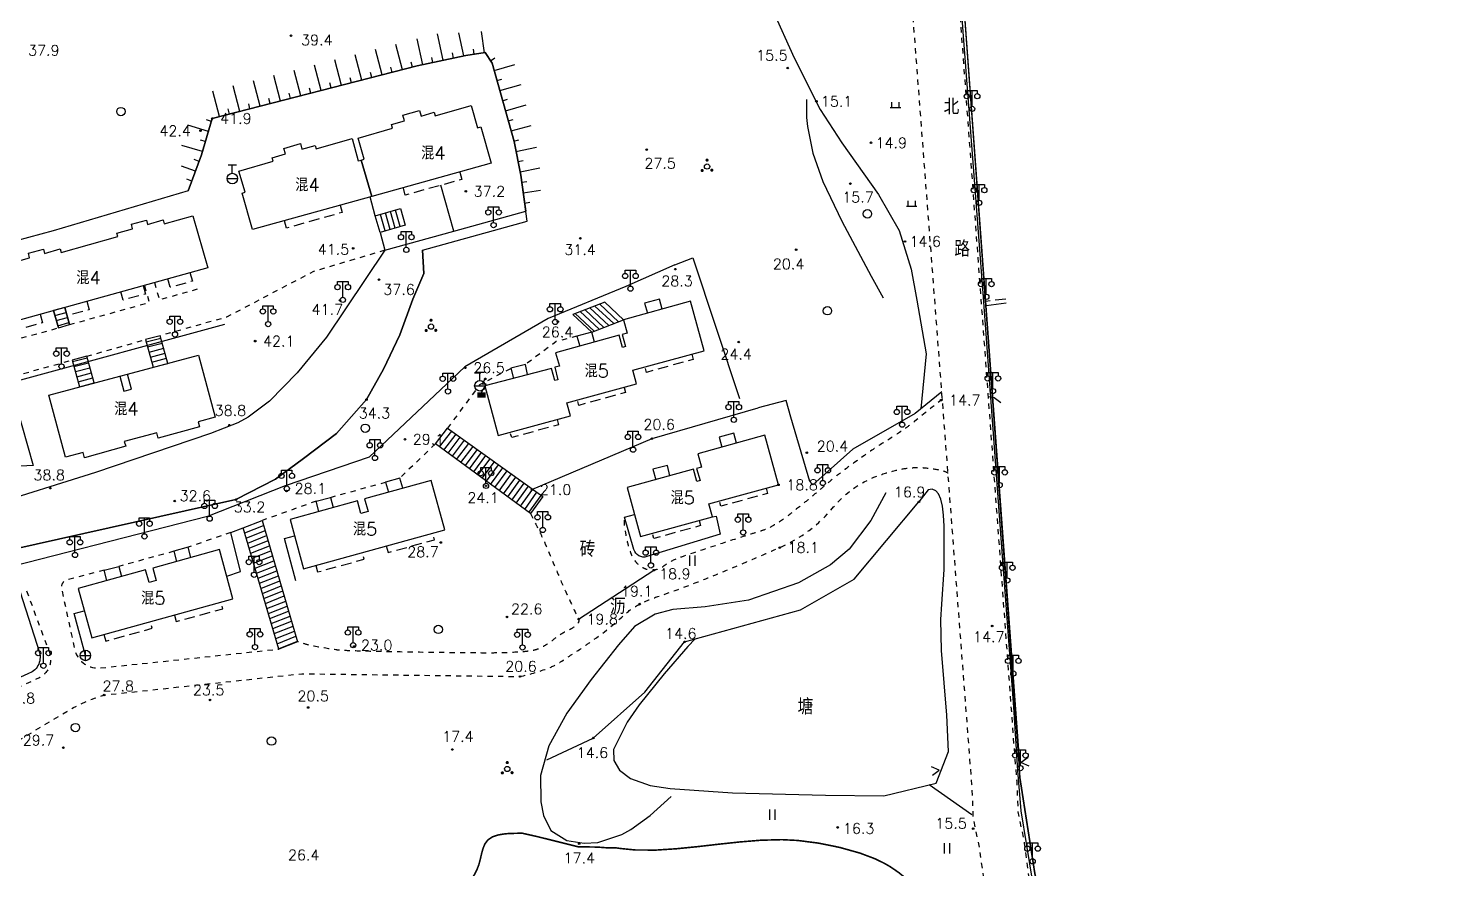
# Model space of a CAD drawing. Extents: x 115374 to 116875, y 149866 to 152432.
# Drawn here: x 116118.6 to 116389.5, y 151609.6 to 151770 of the extents above; entities that cross this region are included whole.
import ezdxf
from ezdxf.enums import TextEntityAlignment as Align

# ---------------------------------------------------------------- set-up
doc = ezdxf.new("R2010")
doc.units = 0
doc.header["$MEASUREMENT"] = 0
doc.header["$PDMODE"] = 32
doc.header["$PDSIZE"] = 0.3
for name, pattern in [('X3', [5, 4, -1]), ('X5', [3, 2, -1]), ('X6', [2, 1, -1])]:
    doc.linetypes.add(name, pattern=pattern)
doc.layers.get('0').update_dxf_attribs({"linetype": 'CONTINUOUS'})
for name, color, linetype in [('BOUND', 7, 'CONTINUOUS'), ('DLDW', 14, 'CONTINUOUS'), ('DLSS', 5, 'CONTINUOUS'), ('DMTZ', 5, 'CONTINUOUS'), ('GCD', 1, 'CONTINUOUS'), ('GXYZ', 2, 'CONTINUOUS'), ('JMD', 6, 'CONTINUOUS'), ('SXSS', 5, 'CONTINUOUS'), ('YZH', 2, 'CONTINUOUS'), ('ZBTZ', 5, 'CONTINUOUS')]:
    doc.layers.add(name, color=color, linetype=linetype)
doc.styles.add('HZ', font='rs.shx', dxfattribs={"bigfont": 'hztxt.shx'})
doc.linetypes.add('X19', pattern='A,4.5,[145,symbolx.shx,S=1,R=0,X=0,Y=1],4.5,-0.5,[146,symbolx.shx,S=1,R=0,X=0,Y=0],-0.5', length=10)
doc.linetypes.add('X33', pattern='A,2,[150,symbolx.shx,S=1,R=0,X=0,Y=1],1e-11', length=2)
doc.linetypes.add('X35', pattern='A,2,[4,symbolt.shx,S=1,R=0,X=0,Y=0],2,[28,symbolt.shx,S=1,R=0,X=0,Y=0],1e-11', length=4)
doc.linetypes.add('X36', pattern='A,2,[4,symbolt.shx,S=1,R=180,X=0,Y=0],2,[28,symbolt.shx,S=1,R=180,X=0,Y=0],1e-11', length=4)
doc.linetypes.add('X39', pattern='A,2,[150,symbolx.shx,S=1,R=0,X=0,Y=1],2,[151,symbolx.shx,S=1,R=0,X=0,Y=3],1e-11', length=4)
doc.linetypes.add('X4', pattern='A,0,-1e-09,[149,symbolx.shx,S=0.15,R=0,X=0,Y=0],-1.6', length=1.6)
doc.linetypes.add('X49', pattern='A,0,[5,symbolt.shx,S=1,R=0,X=0,Y=0],-10', length=10)
doc.linetypes.add('X68', pattern='A,1,[150,symbolx.shx,S=1,R=0,X=0,Y=0],2,[153,symbolx.shx,S=1,R=0,X=0,Y=-0.8],2,[145,symbolx.shx,S=1,R=0,X=0,Y=1],0,[150,symbolx.shx,S=1,R=0,X=0,Y=0],2,[153,symbolx.shx,S=1,R=0,X=0,Y=-0.8],2,[150,symbolx.shx,S=1,R=0,X=0,Y=0],0.5,-0.5,[146,symbolx.shx,S=1,R=0,X=0,Y=0],-0.5,0.5,[153,symbolx.shx,S=1,R=0,X=0,Y=-0.8],1', length=12)

# ---------------------------------------------------------------- blocks, each defined once
blk = doc.blocks.new('GC097')
for p, q in [((-1, 2.92), (-1, 3.52)), ((-1, 3.52), (1, 3.52)), ((0, 0.52), (0, 3.52)), ((1, 3.52), (1, 2.92))]:
    blk.add_line(p, q)
for centre in [(-1, 2.42), (1, 2.42), (0.01, 0)]:
    blk.add_circle(centre, 0.5)
blk = doc.blocks.new('GC037')
for p, q in [((0, 0), (-1.39, 0.8)), ((-1.39, -0.8), (0, 0))]:
    blk.add_line(p, q)
blk = doc.blocks.new('GC121')
for p, q in [((-0.5, -0.64), (-0.5, 1.36)), ((-0.5, -0.64), (-0.5, 0.86)), ((0.5, -0.64), (0.5, 1.36))]:
    blk.add_line(p, q)
blk = doc.blocks.new('GC122')
blk.add_circle((0, 0), 0.8)
blk = doc.blocks.new('GC268')
for points, const_width in [([(-0.17, 0.74, 1), (0.13, 0.74, 1)], 0.3), ([(-0.15, 0.77, 1), (0.1, 0.77, 1)], 0.25), ([(-1.11, -1.23, 1), (-0.81, -1.23, 1)], 0.3), ([(-1.08, -1.22, 1), (-0.83, -1.22, 1)], 0.25), ([(0.74, -1.19, 1), (1.04, -1.19, 1)], 0.3), ([(0.73, -1.16, 1), (0.98, -1.16, 1)], 0.25)]:
    blk.add_lwpolyline(points, format="xyb", close=True, dxfattribs=dict(const_width=const_width))
blk.add_circle((-0.02, -0.48), 0.5)
blk = doc.blocks.new('GC044')
for p, q in [((-1, 0), (1, 0)), ((0, -1), (0, 1))]:
    blk.add_line(p, q)
blk.add_circle((0, 0), 1)
blk = doc.blocks.new('GC129')
for p, q in [((0.06, 2.05), (0.66, 3.09)), ((0.48, 3.03), (0.67, 3.09)), ((0.67, 3.09), (0.72, 2.93)), ((-0.04, 0.49), (0.86, 2.05)), ((0.86, 2.05), (0.06, 2.05))]:
    blk.add_line(p, q)
at = {"linetype": 'Continuous', "const_width": 1, "flags": 128}
blk.add_lwpolyline([(-0.83, 0), (0.77, 0)], dxfattribs=at)
blk.add_point((0.67, 3.09))
blk = doc.blocks.new('GC133')
for p, q in [((-0.81, 2.59), (0.79, 2.59)), ((-0.01, 0.99), (-0.01, 2.59)), ((-1.01, -0.01), (0.99, -0.01))]:
    blk.add_line(p, q)
blk.add_circle((-0.01, -0.01), 1)
blk = doc.blocks.new('GC119')
for p, q in [((-1, 0), (1, 0)), ((-0.7, 0), (-0.7, 1)), ((0.7, 0), (0.7, 1))]:
    blk.add_line(p, q)

msp = doc.modelspace()

# ---------------------------------------------------------------- linework, layer by layer
at = {"layer": 'BOUND', "linetype": 'Continuous', "flags": 128}
for points, elevation in [([(116190.43, 151732.42), (116185.62, 151731.04), (116184.71, 151734.19), (116189.52, 151735.58)], 41.83), ([(116225.96, 151712.02), (116232.03, 151714.33), (116228.44, 151717.69), (116222.37, 151715.38)], 26.43), ([(116140.89, 151710.59), (116142.38, 151705.31), (116145.17, 151706.05), (116143.69, 151711.32)], 8.3), ([(116214.29, 151677.37), (116196.16, 151690.69), (116198.47, 151693.69), (116216.63, 151680.65)], 20.16), ([(116166.29, 151651.52), (116159.54, 151674.64), (116163.13, 151676.06), (116169.89, 151652.94)], 24.47)]:
    msp.add_lwpolyline(points, close=True, dxfattribs=dict(at, elevation=elevation))
for points in [[(116126.41, 151713.44), (116125.49, 151716.72), (116123.35, 151716.12), (116124.27, 151712.8)], [(116126.89, 151706.67), (116128.33, 151701.56), (116131.11, 151702.31), (116129.68, 151707.39)]]:
    msp.add_lwpolyline(points, close=True, dxfattribs=at)
at = {"layer": 'DLSS', "linetype": 'X6', "flags": 128}
for points in [[(116387.54, 151500), (116345.13, 151552.8), (116327.38, 151574.17), (116321.6, 151581.56), (116319.21, 151585.16), (116316.47, 151589.43), (116314.36, 151593.61), (116312.68, 151596.95), (116311.54, 151600.21), (116310.45, 151604.23), (116309.47, 151607.22), (116308.52, 151614.45), (116307.31, 151620.49), (116307.07, 151626.24), (116306.64, 151631.46), (116289.02, 151870.43), (116285.07, 151927.22), (116284.41, 151928.81), (116284.21, 151930.29), (116283.78, 151931.24), (116280.01, 152000)], [(116363.38, 151516.34), (116338.47, 151547.36), (116320.68, 151568.77), (116314.61, 151576.52), (116312.01, 151580.46), (116308.98, 151585.16), (116306.68, 151589.74), (116304.74, 151593.57), (116303.31, 151597.66), (116302.2, 151601.76), (116301.04, 151605.3), (116300.02, 151613.04), (116298.74, 151619.46), (116298.48, 151625.7), (116298.06, 151630.8), (116280.07, 151866.05), (116279.85, 151866.54), (116279.47, 151866.86), (116278.9, 151867.05), (116278.4, 151867.08), (116257.01, 151865.25), (116257.28, 151861.89)], [(116126.41, 151713.44), (116141.63, 151717.67), (116140.72, 151720.95)], [(116093.77, 151709.94), (116095.15, 151705), (116124.27, 151712.8)], [(116102.22, 151699.88), (116126.89, 151706.67)], [(116157.18, 151673.78), (116149, 151670.97)]]:
    msp.add_lwpolyline(points, dxfattribs=at)
at = {"layer": 'DLSS', "linetype": 'X4', "flags": 128}
for points, elevation in [([(116199.65, 151731.26), (116213.39, 151735.07)], 41.83), ([(116223.47, 151657.25), (116237.82, 151666.58)], 19.85)]:
    msp.add_lwpolyline(points, dxfattribs=dict(at, elevation=elevation))
at = {"layer": 'DLSS', "linetype": 'X6', "flags": 128}
for points, elevation in [([(116186.52, 151727.62), (116172.89, 151723.56), (116156.31, 151714.84), (116143.69, 151711.32)], 41.81), ([(116142.6, 151721.47), (116143.51, 151718.19), (116151.63, 151720.46)], 8.3), ([(116223.15, 151711.25), (116219.2, 151710.2), (116213.34, 151705.84)], 23.84), ([(116129.68, 151707.39), (116140.89, 151710.59)], 8.3), ([(116210.5, 151705.03), (116204.59, 151701.94), (116198.47, 151693.69)], 26.41), ([(116196.16, 151690.69), (116189.4, 151684.16)], 27.49), ([(116176.16, 151680.48), (116186.67, 151683.38)], 28.03), ([(116173.4, 151679.75), (116163.13, 151676.06)], 28.03), ([(116146.28, 151670.19), (116135.77, 151667.29)], 29.83)]:
    msp.add_lwpolyline(points, dxfattribs=dict(at, elevation=elevation))
for points in [[(116292.83, 151699.22, -0.005304), (116292.6, 151699.03, -0.003606), (116287.19, 151694.71, -0.01246), (116285.59, 151693.51, -0.018481), (116281.9, 151691.09, 0.018665), (116278.26, 151688.7, 0.006346), (116273.69, 151685.37, 0.012941), (116271.52, 151683.65, 0.004008), (116270.25, 151682.58, -0.002958), (116268.54, 151681.12, -0.004792), (116266.43, 151679.38, -0.003671), (116263.64, 151677.16, -0.032455), (116260.64, 151675.11, -0.053508), (116258.63, 151674.19, -0.007537), (116257.23, 151673.74, 0.004443), (116254.85, 151673.01, 0.003071), (116249.5, 151671.26, 0.002392), (116242.67, 151668.95, 0.079022), (116239.78, 151667.41, -0.122453), (116237.82, 151666.58, -0.080487), (116237, 151666.58, -0.068886), (116236.1, 151666.86, -0.047036), (116235.17, 151667.4, -0.060393), (116234.55, 151667.98, -0.032449), (116233.95, 151668.78, -0.043965), (116233.6, 151669.44, -0.023202), (116233.23, 151670.46, -0.016865), (116232.82, 151671.89, -0.015781), (116232.53, 151673.29, -0.011071), (116232.22, 151675.3, -0.035461), (116232.2, 151675.69, -0.013635), (116232.24, 151676.73)], [(116214.29, 151677.37, -0.004731), (116216.32, 151673.31, -0.011618), (116217.09, 151671.63, -0.00261), (116220.17, 151664.39, 0.009245), (116221.06, 151662.36, 0.000636), (116221.48, 151661.47, 0.000212), (116222.73, 151658.79, 0.005816), (116223.15, 151657.92, -0.00752), (116223.47, 151657.25, -0.263437), (116223.42, 151656.62, -0.101537), (116222.3, 151655.55, -0.038729), (116221.12, 151654.92, 0.043899), (116220.08, 151654.35, 0.020812), (116218.69, 151653.34, -0.025082), (116217.52, 151652.51, -0.02363), (116216.28, 151651.79, -0.039007), (116215.47, 151651.45, -0.039259), (116214.49, 151651.21, -0.023302), (116212.79, 151651.01, -0.008457), (116209.38, 151650.83, -0.009161), (116206.23, 151650.78, -0.002464), (116201.49, 151650.81, -0.00113), (116191.17, 151650.95, -0.002581), (116181.93, 151651.14, -0.006536), (116178.28, 151651.28, -0.024549), (116177.18, 151651.39, -0.00605), (116172.76, 151652.12, -0.026159), (116171.89, 151652.32, -0.01122), (116169.89, 151652.94)]]:
    msp.add_lwpolyline(points, format="xyb", dxfattribs=at)
for points, elevation in [([(116212.29, 151646.3, 0.032485), (116217.36, 151647.76, 0.057837), (116220.02, 151649.08, 0.003395), (116223.87, 151651.61, 0.005858), (116226.07, 151653.12, 0.033486), (116232.06, 151657.97, -0.069199), (116235.13, 151660.11, -0.036687), (116238.6, 151661.57, 0.01483), (116247.33, 151664.79, 0.004009), (116253.44, 151667.31, 0.002908), (116261.81, 151670.9, 0.117601), (116272.09, 151678.64, -0.139978), (116281.05, 151684.79, -0.027431), (116284.73, 151685.8, -0.039583), (116287.35, 151686.15, -0.037517), (116289.59, 151686.11, -0.028667), (116292.48, 151685.67, -0.071214), (116293.91, 151685.14, -0.061121)], 20.63), ([(116133, 151666.56), (116125.83, 151664.71, 0.430072), (116124.95, 151662.73), (116127.35, 151651.56, 0.357181), (116131.96, 151647.89), (116166.29, 151651.52)], 29.82), ([(116118.2, 151662.63), (116122.55, 151650.93, -0.419227), (116120.17, 151645.86), (116112.34, 151642.17), (116100.5, 151638.57), (116101.52, 151632.48), (116111.16, 151630.8), (116125.89, 151639.64, -0.063402), (116132.99, 151642.76), (116170.69, 151646.83), (116212.29, 151646.3)], 32.75)]:
    msp.add_lwpolyline(points, format="xyb", dxfattribs=dict(at, elevation=elevation))
at = {"layer": 'DLSS', "linetype": 'X3', "const_width": 0.3, "elevation": 23.24, "flags": 128}
msp.add_lwpolyline([(116309.02, 151577.1), (116307.52, 151578.69), (116306.17, 151580.17), (116305.51, 151580.92), (116304.85, 151581.68), (116304.2, 151582.44), (116303.56, 151583.21), (116302.93, 151583.99), (116302.3, 151584.77), (116301.69, 151585.56), (116301.08, 151586.35), (116300.49, 151587.16), (116299.79, 151588.15), (116299.23, 151588.98), (116298.68, 151589.82), (116298.15, 151590.66), (116297.62, 151591.51), (116297.1, 151592.37), (116296.58, 151593.22), (116296.07, 151594.08), (116295.56, 151594.95), (116295.05, 151595.81), (116294.53, 151596.67), (116294.01, 151597.52), (116293.49, 151598.38), (116292.96, 151599.22), (116292.42, 151600.06), (116291.87, 151600.9), (116291.3, 151601.72), (116290.71, 151602.53), (116289.58, 151603.98), (116288.93, 151604.75), (116287.55, 151606.22), (116286.09, 151607.61), (116284.53, 151608.88), (116282.89, 151610.01), (116281.74, 151610.67), (116279.94, 151611.54), (116277.14, 151612.6), (116273.25, 151613.69), (116269.27, 151614.5), (116265.24, 151615.02), (116262.22, 151615.17), (116258.2, 151615.06), (116254.18, 151614.73), (116250.18, 151614.3), (116246.18, 151613.84), (116242.19, 151613.44), (116238.23, 151613.18), (116234.31, 151613.2), (116231.39, 151613.49), (116230.42, 151613.63), (116228.78, 151613.62), (116227.12, 151613.75), (116223.34, 151613.82), (116215.65, 151615.74), (116212.67, 151616.41), (116210.12, 151616.34), (116209.04, 151616.23), (116207.99, 151616.03), (116207.04, 151615.7), (116206.14, 151615.09), (116205.6, 151614.35), (116205.23, 151613.45), (116204.96, 151612.45), (116204.72, 151611.41), (116204.44, 151610.37), (116204.07, 151609.41), (116203.61, 151608.51), (116203.07, 151607.67), (116202.47, 151606.88), (116201.09, 151605.42), (116199.52, 151604.11), (116197.83, 151602.92), (116196.04, 151601.83), (116194.18, 151600.84), (116191.32, 151599.52), (116189.3, 151598.73), (116186.41, 151597.83), (116183.49, 151597.21), (116180.79, 151596.89), (116176.78, 151596.69), (116172.79, 151596.43), (116170.74, 151596.13), (116167.84, 151595.45), (116164.03, 151594.26), (116161.19, 151593.24), (116158.36, 151592.18), (116155.54, 151591.12), (116152.75, 151590.1), (116149.93, 151589.06), (116147.16, 151587.92), (116144.49, 151586.55), (116143.35, 151585.84), (116141.68, 151584.67), (116140.03, 151583.45), (116138.38, 151582.25), (116136.71, 151581.15), (116134.97, 151580.24), (116133.48, 151579.7), (116132.53, 151579.49), (116131.55, 151579.36), (116129.55, 151579.3), (116126.49, 151579.53), (116122.48, 151580.14), (116118.56, 151580.92), (116114.68, 151581.79), (116110.82, 151582.75), (116107.83, 151583.54), (116096.98, 151586.14), (116095.01, 151586.34), (116093.06, 151586.35), (116091.58, 151586.2), (116089.66, 151585.81), (116088.13, 151585.36)], dxfattribs=at)
at = {"layer": 'DMTZ', "linetype": 'Continuous'}
for p, q in [((116193.75, 151763.02), (116192.69, 151767.94)), ((116197.66, 151763.87), (116196.57, 151768.91)), ((116201.57, 151764.71), (116200.62, 151769.12)), ((116205.52, 151765.32), (116204.93, 151769.35)), ((116185.99, 151761.08), (116184.75, 151765.92)), ((116189.86, 151762.07), (116188.62, 151766.91)), ((116199.61, 151764.29), (116199.4, 151765.26)), ((116203.54, 151765.03), (116203.4, 151766.02)), ((116174.37, 151758.09), (116173.12, 151762.95)), ((116178.24, 151759.09), (116177, 151763.94)), ((116182.12, 151760.08), (116180.87, 151764.93)), ((116187.93, 151761.57), (116187.68, 151762.54)), ((116191.8, 151762.57), (116191.55, 151763.54)), ((116195.7, 151763.44), (116195.49, 151764.42)), ((116206.67, 151763.79), (116207.51, 151764.33)), ((116207.35, 151761.93), (116211.34, 151763.05)), ((116162.74, 151755.11), (116161.5, 151759.96)), ((116166.62, 151756.1), (116165.37, 151760.96)), ((116170.49, 151757.1), (116169.25, 151761.95)), ((116180.18, 151759.58), (116179.93, 151760.55)), ((116184.05, 151760.58), (116183.8, 151761.55)), ((116207.89, 151760), (116208.86, 151760.27)), ((116154.99, 151753.12), (116153.75, 151757.97)), ((116158.87, 151754.12), (116157.62, 151758.97)), ((116168.56, 151756.6), (116168.31, 151757.57)), ((116172.43, 151757.6), (116172.18, 151758.56)), ((116176.3, 151758.59), (116176.06, 151759.56)), ((116208.43, 151758.08), (116212.54, 151759.23)), ((116156.93, 151753.62), (116156.68, 151754.59)), ((116160.81, 151754.61), (116160.56, 151755.58)), ((116164.68, 151755.61), (116164.43, 151756.58)), ((116208.97, 151756.15), (116209.94, 151756.42)), ((116209.51, 151754.23), (116213.48, 151755.34)), ((116153.45, 151752.21), (116152.5, 151752.5)), ((116210.05, 151752.3), (116211.02, 151752.57)), ((116152.88, 151750.3), (116148.93, 151751.47)), ((116210.59, 151750.38), (116214.43, 151751.45)), ((116151.75, 151746.46), (116147.81, 151747.63)), ((116152.32, 151748.38), (116151.36, 151748.66)), ((116211.14, 151748.45), (116212.1, 151748.72)), ((116211.53, 151746.49), (116215.44, 151747.27)), ((116150.4, 151742.7), (116147.75, 151743.68)), ((116151.09, 151744.57), (116150.16, 151744.92)), ((116211.93, 151744.53), (116212.91, 151744.73)), ((116149.7, 151740.82), (116148.76, 151741.17)), ((116212.32, 151742.57), (116216.1, 151743.33)), ((116212.63, 151740.59), (116213.62, 151740.73)), ((116212.9, 151738.61), (116216.19, 151739.07)), ((116213.18, 151736.63), (116214.17, 151736.77))]:
    msp.add_line(p, q, dxfattribs=at)
at = {"layer": 'DMTZ', "linetype": 'X35'}
msp.add_lwpolyline([(116281.03, 152000), (116288.17, 151898.14), (116290.5, 151862.38), (116307.63, 151627.02), (116310.43, 151608.74), (116311.37, 151604.72), (116312.19, 151601.4), (116313.7, 151598.15), (116319.66, 151586.23), (116322.76, 151581.92), (116359.29, 151536.88), (116373.03, 151520.13), (116376.1, 151520.1)], dxfattribs=at)
at = {"layer": 'DMTZ', "linetype": 'X33', "flags": 128}
for points, elevation in [([(116219.88, 151841.57), (116221.2, 151840.36), (116220.34, 151837.51), (116228.37, 151836.8), (116232.04, 151835.3), (116235.85, 151834.07), (116239.82, 151832.25), (116242.54, 151830.17), (116245.44, 151827.4), (116246.82, 151825.2), (116248.31, 151820.46), (116249.57, 151813.38), (116250.92, 151807.36), (116252.84, 151799.09), (116254.11, 151793.22), (116256.01, 151785.44), (116258.19, 151779.05), (116260.47, 151773.49), (116264.57, 151764.35), (116269.53, 151754.51), (116273.64, 151748.12), (116280.63, 151738.26), (116284.62, 151731.41), (116286.86, 151724.02), (116287.95, 151718.08), (116289.72, 151707.86)], 16.07), ([(116301.61, 151699.74), (116302.69, 151699.51), (116303.98, 151698.56)], 14.29)]:
    msp.add_lwpolyline(points, dxfattribs=dict(at, elevation=elevation))
at = {"layer": 'DMTZ', "linetype": 'Continuous', "elevation": 21, "flags": 128}
msp.add_lwpolyline([(116149, 151738.95), (116151.55, 151745.81), (116153.62, 151752.77), (116192.66, 151762.79), (116201.98, 151764.8), (116205.68, 151765.34), (116206.96, 151763.33), (116211.16, 151748.36), (116212.44, 151741.97), (116213.39, 151735.07)], dxfattribs=at)
at = {"layer": 'DMTZ', "linetype": 'X39', "flags": 128}
for points, elevation in [([(116266.91, 151756.36), (116266.95, 151752.97), (116267.11, 151751.26), (116268.14, 151746.12), (116270.04, 151740.77), (116273.67, 151733.17), (116279.27, 151722.67), (116281.57, 151718.53)], 14.99), ([(116186.52, 151727.62), (116175.38, 151711.03), (116169.82, 151704.25), (116164.53, 151698.8), (116160.49, 151695.77), (116158.48, 151694.69), (116153.25, 151692.67), (116131.33, 151685.19), (116110.64, 151678.74), (116096.34, 151674.72), (116088.39, 151672.99), (116085.22, 151672.89), (116083.81, 151672.8), (116081.14, 151672.44), (116078.2, 151672.34), (116076.64, 151672.52)], 8.3), ([(116282.02, 151681.33), (116279.21, 151676.04), (116275.04, 151670.62), (116271.47, 151667.6), (116265.38, 151664.15), (116255.89, 151660.84), (116247.61, 151659.6), (116241.45, 151659.11), (116238.04, 151658.2), (116234.1, 151655.87), (116231.05, 151652.35), (116225.88, 151645.7), (116221.2, 151639.33), (116217.79, 151633.09), (116216.22, 151627.38), (116216.26, 151622.37), (116216.75, 151619.75), (116218.15, 151616.94), (116221.24, 151615.01), (116224.5, 151614.52), (116227.13, 151614.64), (116231.74, 151616.15), (116233.45, 151617.13), (116237.12, 151619.81), (116241.13, 151623.43)], 14.99)]:
    msp.add_lwpolyline(points, dxfattribs=dict(at, elevation=elevation))
at = {"layer": 'DMTZ', "linetype": 'X35', "flags": 128}
for points, elevation in [([(116149, 151738.95), (116123.29, 151731.33), (116109.08, 151727.49), (116108.17, 151726.56), (116107.59, 151726.07), (116105.43, 151725.2), (116104.67, 151724.97), (116103.89, 151725.05), (116102.56, 151725.51), (116101, 151726.19), (116099.72, 151726.99), (116060.69, 151715.97)], 8.3), ([(116184.71, 151734.19), (116183.71, 151737.8)], 41.87), ([(116185.62, 151731.04), (116186.52, 151727.62)], 41.83), ([(116193.71, 151727.62), (116193.98, 151723.16), (116191.87, 151718.29), (116189.39, 151711.5), (116186.27, 151704.94), (116183.02, 151699.13), (116177.28, 151692.64), (116170.99, 151687.88), (116165.68, 151683.97), (116158.14, 151680.04), (116086.16, 151664), (116083.57, 151664.61)], 8.3), ([(116155.94, 151713.43), (116076.71, 151691.82), (116076.11, 151691.3), (116075.65, 151690.79), (116075.24, 151689.88), (116075.09, 151689.27), (116074.94, 151688.41), (116075.06, 151687.53)], 8.3), ([(116115.09, 151702.29), (116116.24, 151698.02), (116119.47, 151686.55), (116112.1, 151686.19)], 48.1)]:
    msp.add_lwpolyline(points, dxfattribs=dict(at, elevation=elevation))
at = {"layer": 'DMTZ', "linetype": 'X36', "flags": 128}
for points, elevation in [([(116186.52, 151727.62), (116199.65, 151731.26), (116197.22, 151740.02)], 41.83), ([(116241.81, 151724.82), (116245.23, 151726.17), (116254.17, 151699.36)], 28.28), ([(116214.58, 151681.96), (116237.48, 151691.69), (116257.68, 151697.53)], 21.04), ([(116169.53, 151664.58), (116167.38, 151672.6), (116169.31, 151673.12)], 26.36), ([(116129.43, 151650.32), (116127.29, 151658.34), (116129.21, 151658.85)], 28.54)]:
    msp.add_lwpolyline(points, dxfattribs=dict(at, elevation=elevation))
at = {"layer": 'DMTZ', "linetype": 'X35', "flags": 128}
for points in [[(116241.81, 151724.82), (116232.5, 151720.71), (116217.64, 151714.58), (116201.8, 151705.37), (116183.56, 151688.17), (116167.52, 151682.69), (116152.7, 151676.83), (116107.45, 151665.28), (116086.53, 151658.73)], [(116292.72, 151700.61), (116287.64, 151696.49), (116275.75, 151689.69), (116268.16, 151682.88), (116267.53, 151683.52), (116263.96, 151695.8), (116263.03, 151698.94), (116257.68, 151697.53)]]:
    msp.add_lwpolyline(points, dxfattribs=at)
at = {"layer": 'DMTZ', "linetype": 'X36', "flags": 128}
for points in [[(116217.44, 151630.38), (116226.27, 151634.55), (116236.12, 151643.28), (116243.69, 151652.92), (116265.76, 151659.03), (116276.04, 151664.88), (116288.36, 151679.63)], [(116156.37, 151665.46), (116158.99, 151666.31), (116157.18, 151673.78), (116159.54, 151674.64)]]:
    msp.add_lwpolyline(points, dxfattribs=at)
at = {"layer": 'DMTZ', "linetype": 'X36', "elevation": 18.07, "flags": 128}
msp.add_lwpolyline([(116249, 151676.75), (116249.71, 151676.91), (116250.49, 151673.43), (116236.49, 151669.17, -0.421416), (116234.03, 151670.52), (116232.24, 151676.73), (116234.1, 151677.23)], format="xyb", dxfattribs=at)
at = {"layer": 'DMTZ', "linetype": 'X35', "elevation": 32.75, "flags": 128}
msp.add_lwpolyline([(116116.98, 151662.36), (116120.65, 151650.87, -0.418065), (116118.42, 151646.8), (116109.74, 151642.88)], format="xyb", dxfattribs=at)
at = {"layer": 'GCD', "linetype": 'Continuous'}
for p in [(116168.64, 151768.56, 39.4), (116263.34, 151762.38, 15.5), (116268.82, 151756.04, 15.1), (116153.62, 151752.77, 41.87), (116151.37, 151750.43, 42.4), (116236.45, 151746.82, 27.5), (116279.23, 151748.13, 14.9), (116201.96, 151738.88, 37.2), (116275.3, 151740.34, 15.7), (116223.8, 151729.92, 31.4), (116180.49, 151727.98, 41.5), (116264.95, 151727.73, 20.4), (116285.71, 151729.3, 14.6), (116185.41, 151722.03, 37.6), (116241.92, 151724.01, 28.28), (116177.99, 151718.06, 41.66), (116219.5, 151713.98, 26.38), (116161.79, 151710.29, 42.06), (116254.01, 151710.1, 24.4), (116201.89, 151705.2, 26.46), (116183.02, 151699.13, 34.3), (116292.6, 151699.03, 14.68), (116156.89, 151694.25, 38.8), (116190.35, 151691.56, 29.09), (116237.48, 151691.69, 20.56), (116266.98, 151688.99, 20.4), (116122.72, 151682.23, 38.8), (116167.77, 151681.68, 28.11), (116205.81, 151682.67, 24.12), (116214.58, 151681.96, 21.04), (116261.58, 151682.86, 18.82), (116146.45, 151679.78, 32.6), (116158.14, 151680.04, 33.2), (116288.36, 151679.63, 16.94), (116197.19, 151671.86, 28.7), (116261.81, 151670.9, 18.13), (116237.82, 151666.58, 18.89), (116235.13, 151660.11, 19.13), (116209.8, 151657.66, 22.6), (116223.47, 151657.25, 19.85), (116302.33, 151655.95, 14.71), (116180.68, 151652.02, 22.96), (116243.69, 151652.92, 14.58), (116212.29, 151646.3, 20.63), (116132.99, 151642.76, 27.79), (116153.19, 151641.82, 23.5), (116171.91, 151640.39, 20.5), (116125.22, 151632.72, 29.7), (116199.38, 151632.37, 17.4), (116226.27, 151634.55, 14.62), (116272.88, 151617.5, 16.3), (116298.71, 151617.28, 15.5), (116223.58, 151614.41, 17.4)]:
    msp.add_point(p, dxfattribs=at)
at = {"layer": 'JMD', "linetype": 'Continuous', "flags": 128}
for points in [[(116206.78, 151744.22), (116184.04, 151737.9), (116182.04, 151744.84), (116182.61, 151745), (116181.44, 151749.04), (116187.98, 151750.92), (116187.78, 151751.59), (116190.28, 151752.31), (116189.98, 151753.37), (116193.15, 151754.29), (116193.45, 151753.23), (116195.95, 151753.95), (116196.15, 151753.28), (116203.01, 151755.24), (116204.19, 151751), (116204.85, 151751.18), (116206.78, 151744.22)], [(116184.04, 151737.9), (116161.31, 151731.58), (116159.31, 151738.52), (116159.87, 151738.68), (116158.71, 151742.72), (116165.24, 151744.6), (116165.05, 151745.28), (116167.55, 151746), (116167.24, 151747.05), (116170.41, 151747.97), (116170.72, 151746.91), (116173.22, 151747.63), (116173.41, 151746.96), (116180.28, 151748.92), (116181.46, 151744.68), (116182.04, 151744.84), (116184.04, 151737.9)], [(116135.43, 151730.89), (116138.4, 151731.74), (116138.19, 151732.59), (116141.05, 151733.39), (116141.26, 151732.54), (116144.24, 151733.41), (116144.45, 151732.67), (116149.92, 151734.19), (116152.75, 151724.29), (116113.19, 151713.3), (116110.36, 151723.2), (116115.98, 151724.76), (116115.82, 151725.36), (116118.78, 151726.21), (116118.57, 151727.05), (116121.43, 151727.85), (116121.64, 151727), (116124.62, 151727.87), (116124.81, 151727.21), (116135.62, 151730.22)], [(116247.4, 151708.42), (116244.81, 151717.94), (116232.03, 151714.33), (116232.74, 151711.82), (116231.78, 151711.55), (116232.43, 151709.24), (116231.86, 151709.07), (116231.22, 151711.4), (116219.09, 151708.03), (116219.84, 151705.51), (116218.93, 151705.29), (116219.53, 151702.93), (116218.95, 151702.77), (116218.31, 151705.09), (116205.6, 151701.74), (116208.16, 151692.25), (116221.91, 151696.01), (116221.23, 151698.49), (116234.49, 151702.12), (116233.78, 151704.72)], [(116150.98, 151707.6), (116154.18, 151695.77), (116150.9, 151694.89), (116151.16, 151693.96), (116143.32, 151691.79), (116143.04, 151692.8), (116136.84, 151691.15), (116137.11, 151690.22), (116129.26, 151688.05), (116128.98, 151689.05), (116125.66, 151688.16), (116122.45, 151700), (116135.99, 151703.61), (116136.78, 151700.71), (116138.23, 151701.1), (116137.44, 151703.99)], [(116249, 151676.75), (116248.32, 151679.23), (116261.58, 151682.86), (116258.99, 151692.37), (116246.22, 151688.76), (116246.93, 151686.25), (116245.96, 151685.98), (116246.62, 151683.67), (116246.04, 151683.5), (116245.4, 151685.83), (116232.7, 151682.35), (116235.25, 151672.99), (116249, 151676.75)], [(116171.03, 151666.86), (116197.97, 151674.3), (116195.37, 151683.72), (116182.66, 151680.19), (116183.33, 151677.78), (116181.96, 151677.4), (116181.29, 151679.81), (116168.44, 151676.28)], [(116130.64, 151653.67), (116157.57, 151661.11), (116154.97, 151670.53), (116142.27, 151667), (116142.94, 151664.59), (116141.57, 151664.21), (116140.9, 151666.62), (116128.05, 151663.09)]]:
    msp.add_lwpolyline(points, close=True, dxfattribs=at)
for points in [[(116239.38, 151716.41), (116238.87, 151718.28), (116236.05, 151717.55), (116236.6, 151715.62)], [(116226.47, 151710.1), (116225.96, 151711.97), (116223.15, 151711.25), (116223.69, 151709.31)], [(116213.75, 151703.89), (116213.32, 151705.8), (116210.54, 151705.1), (116211.07, 151703.18)], [(116253.56, 151690.84), (116253.05, 151692.71), (116250.24, 151691.98), (116250.78, 151690.05)], [(116240.85, 151684.58), (116240.41, 151686.54), (116237.63, 151685.83), (116238.18, 151683.85)], [(116189.94, 151682.21), (116189.4, 151684.16), (116186.67, 151683.38), (116187.21, 151681.45)], [(116173.94, 151677.79), (116173.4, 151679.75), (116176.16, 151680.48), (116176.69, 151678.55)], [(116149.54, 151669.02), (116149, 151670.97), (116146.28, 151670.19), (116146.81, 151668.26)], [(116133.54, 151664.6), (116133, 151666.56), (116135.77, 151667.29), (116136.3, 151665.36)]]:
    msp.add_lwpolyline(points, dxfattribs=at)
at = {"layer": 'SXSS', "linetype": 'X5'}
msp.add_lwpolyline([(116304.9, 151718.32), (116301.11, 151717.87)], dxfattribs=at)
at = {"layer": 'SXSS', "linetype": 'X33'}
msp.add_lwpolyline([(116304.98, 151717.5), (116301.17, 151717.05)], dxfattribs=at)
at = {"layer": 'SXSS', "linetype": 'Continuous', "flags": 128}
msp.add_lwpolyline([(116245.7, 151653.48), (116244.28, 151652), (116239.76, 151646.78), (116235.04, 151640.91), (116232.73, 151637.6), (116230.13, 151632.37), (116230.18, 151630.27), (116231.26, 151628.42), (116233.38, 151626.82), (116237.13, 151625.49), (116240.9, 151624.95), (116252.81, 151624.13), (116270.57, 151623.66), (116281.65, 151623.56), (116291.64, 151625.95), (116293.97, 151632), (116293.7, 151638.92), (116292.65, 151651.23), (116292.53, 151657.2), (116292.74, 151660.1), (116293.15, 151666.69), (116293.16, 151674.96), (116293.06, 151677.05), (116292.85, 151678.77), (116292.53, 151680.13), (116292.1, 151681.13), (116291.56, 151681.75), (116290.91, 151682.02), (116290.15, 151681.91), (116288.36, 151679.63)], dxfattribs=at)
at = {"layer": 'YZH', "linetype": 'Continuous'}
for p, q in [((116189.47, 151732.15, 41.83), (116188.56, 151735.3, 41.83)), ((116186.58, 151731.32, 41.83), (116185.67, 151734.47, 41.83)), ((116187.54, 151731.59, 41.83), (116186.64, 151734.75, 41.83)), ((116188.51, 151731.87, 41.83), (116187.6, 151735.02, 41.83)), ((116125.49, 151716.72, 8.3), (116126.41, 151713.44, 8.3)), ((116229.23, 151713.26, 28.26), (116225.64, 151716.62, 28.06)), ((116230.16, 151713.62, 28.26), (116226.57, 151716.98, 28.06)), ((116231.1, 151713.97, 28.26), (116227.51, 151717.33, 28.06)), ((116124.27, 151712.8, 8.3), (116123.35, 151716.12, 8.3)), ((116123.61, 151715.16, 8.3), (116125.76, 151715.77, 8.3)), ((116123.88, 151714.2, 8.3), (116126.02, 151714.82, 8.3)), ((116124.15, 151713.23, 8.3), (116126.29, 151713.87, 8.3)), ((116226.42, 151712.2, 28.26), (116222.83, 151715.55, 28.06)), ((116227.36, 151712.55, 28.26), (116223.77, 151715.91, 28.06)), ((116228.29, 151712.91, 28.26), (116224.7, 151716.26, 28.06)), ((116141.02, 151710.14, 8.3), (116143.82, 151710.87, -38.72)), ((116141.29, 151709.18, 8.3), (116144.09, 151709.91, -38.72)), ((116141.56, 151708.21, 8.3), (116144.36, 151708.94, -38.72)), ((116126.97, 151706.4, 8.3), (116129.76, 151707.12, -37.12)), ((116127.24, 151705.43, 8.3), (116130.03, 151706.16, -37.12)), ((116141.84, 151707.24, 8.3), (116144.63, 151707.98, -38.72)), ((116142.11, 151706.28, 8.3), (116144.9, 151707.02, -38.72)), ((116127.51, 151704.47, 8.3), (116130.3, 151705.19, -37.12)), ((116127.78, 151703.5, 8.3), (116130.57, 151704.23, -37.12)), ((116128.06, 151702.53, 8.3), (116130.84, 151703.27, -37.12)), ((116196.97, 151690.1, 27.49), (116199.29, 151693.11, 27.17)), ((116197.78, 151689.5, 27.49), (116200.1, 151692.53, 27.17)), ((116198.59, 151688.9, 27.49), (116200.91, 151691.94, 27.17)), ((116199.4, 151688.31, 27.49), (116201.72, 151691.36, 27.17)), ((116200.21, 151687.71, 27.49), (116202.53, 151690.78, 27.17)), ((116201.02, 151687.12, 27.49), (116203.35, 151690.19, 27.17)), ((116201.84, 151686.52, 27.49), (116204.16, 151689.61, 27.17)), ((116202.65, 151685.92, 27.49), (116204.97, 151689.03, 27.17)), ((116203.46, 151685.33, 27.49), (116205.78, 151688.44, 27.17)), ((116204.27, 151684.73, 27.49), (116206.6, 151687.86, 27.17)), ((116205.08, 151684.14, 27.49), (116207.41, 151687.28, 27.17)), ((116205.89, 151683.54, 27.49), (116208.22, 151686.69, 27.17)), ((116206.7, 151682.95, 27.49), (116209.03, 151686.11, 27.17)), ((116207.51, 151682.35, 27.49), (116209.84, 151685.53, 27.17)), ((116208.32, 151681.75, 27.49), (116210.66, 151684.94, 27.17)), ((116209.14, 151681.16, 27.49), (116211.47, 151684.36, 27.17)), ((116209.95, 151680.56, 27.49), (116212.28, 151683.78, 27.17)), ((116210.76, 151679.97, 27.49), (116213.09, 151683.19, 27.17)), ((116211.57, 151679.37, 27.49), (116213.91, 151682.61, 27.17)), ((116212.38, 151678.77, 27.49), (116214.72, 151682.03, 27.17)), ((116213.19, 151678.18, 27.49), (116215.53, 151681.44, 27.17)), ((116214, 151677.58, 27.49), (116216.34, 151680.86, 27.17)), ((116159.82, 151673.68, 28.7), (116163.41, 151675.1, 28.57)), ((116160.1, 151672.72, 28.7), (116163.69, 151674.14, 28.57)), ((116160.38, 151671.76, 28.7), (116163.97, 151673.18, 28.57)), ((116160.66, 151670.8, 28.7), (116164.25, 151672.22, 28.57)), ((116160.94, 151669.84, 28.7), (116164.53, 151671.26, 28.57)), ((116161.22, 151668.88, 28.7), (116164.81, 151670.3, 28.57)), ((116161.5, 151667.92, 28.7), (116165.09, 151669.34, 28.57)), ((116161.78, 151666.96, 28.7), (116165.38, 151668.38, 28.57)), ((116162.06, 151666, 28.7), (116165.66, 151667.42, 28.57)), ((116162.34, 151665.04, 28.7), (116165.94, 151666.46, 28.57)), ((116162.62, 151664.08, 28.7), (116166.22, 151665.5, 28.57)), ((116162.9, 151663.12, 28.7), (116166.5, 151664.54, 28.57)), ((116163.19, 151662.16, 28.7), (116166.78, 151663.58, 28.57)), ((116163.47, 151661.2, 28.7), (116167.06, 151662.62, 28.57)), ((116163.75, 151660.24, 28.7), (116167.34, 151661.66, 28.57)), ((116164.03, 151659.28, 28.7), (116167.62, 151660.7, 28.57)), ((116164.31, 151658.32, 28.7), (116167.9, 151659.74, 28.57)), ((116164.59, 151657.36, 28.7), (116168.18, 151658.78, 28.57)), ((116164.87, 151656.4, 28.7), (116168.46, 151657.82, 28.57)), ((116165.15, 151655.44, 28.7), (116168.74, 151656.86, 28.57)), ((116165.43, 151654.48, 28.7), (116169.02, 151655.9, 28.57)), ((116165.71, 151653.52, 28.7), (116169.3, 151654.94, 28.57)), ((116165.99, 151652.56, 28.7), (116169.58, 151653.98, 28.57)), ((116166.27, 151651.6, 28.7), (116169.87, 151653.02, 28.57))]:
    msp.add_line(p, q, dxfattribs=at)
at = {"layer": 'YZH', "linetype": 'X68', "flags": 128}
msp.add_lwpolyline([(116389.54, 151500), (116359.29, 151536.88), (116322.76, 151581.92), (116319.66, 151586.23), (116313.7, 151598.15), (116312.19, 151601.4), (116311.37, 151604.72), (116310.43, 151608.74), (116307.63, 151627.02), (116307.45, 151631.44), (116290.5, 151862.38), (116288.17, 151898.14), (116281.03, 152000)], dxfattribs=at)
at = {"layer": 'YZH', "linetype": 'X19', "flags": 128}
msp.add_lwpolyline([(116039.69, 151647.73), (116040.59, 151652.83), (116041.82, 151658.38), (116043.14, 151664.18), (116044.56, 151668.43), (116045.98, 151671.52), (116048.3, 151675.38), (116051.26, 151679.12), (116054.48, 151682.08), (116062.49, 151686.39), (116079.98, 151662.01), (116086.16, 151664), (116158.14, 151680.04), (116165.68, 151683.97), (116170.99, 151687.88), (116177.28, 151692.64), (116183.02, 151699.13), (116186.27, 151704.94), (116189.39, 151711.5), (116191.87, 151718.29), (116193.98, 151723.16), (116193.71, 151727.62), (116213.66, 151733.15), (116212.44, 151741.97), (116211.16, 151748.36), (116206.96, 151763.33), (116205.68, 151765.34), (116201.98, 151764.8), (116192.66, 151762.79), (116153.62, 151752.77), (116151.55, 151745.81), (116149, 151738.95), (116123.29, 151731.33), (116109.08, 151727.49), (116108.17, 151726.56), (116107.59, 151726.07), (116105.43, 151725.2), (116104.67, 151724.97), (116103.89, 151725.05), (116102.56, 151725.51), (116101, 151726.19), (116099.72, 151726.99), (116060.69, 151715.97), (116048.92, 151712.5), (116047.08, 151711.61), (116045.13, 151709.91), (116043.61, 151708.1), (116042.94, 151706.01), (116042.19, 151701.48), (116041.51, 151690.93), (116032.75, 151675.4), (116024.22, 151653.8)], dxfattribs=at)
at = {"layer": 'YZH', "linetype": 'X5', "flags": 128}
for points, elevation in [([(116200.8, 151742.55), (116201.2, 151741.11), (116190.43, 151738.16), (116190.04, 151739.56)], 42.45), ([(116177.98, 151736.21), (116178.37, 151734.82), (116167.76, 151731.86), (116167.37, 151733.26)], 42.45), ([(116149.37, 151723.36), (116149.83, 151721.71), (116145.59, 151720.56), (116145.14, 151722.18)], 51.72), ([(116140.41, 151720.87), (116140.86, 151719.25), (116136.62, 151718.11), (116136.18, 151719.69)], 51.74), ([(116129.72, 151717.9), (116130.17, 151716.26), (116125.94, 151715.12), (116125.49, 151716.72)], 52.01), ([(116120.79, 151715.42), (116121.25, 151713.77), (116117.02, 151712.62), (116116.57, 151714.24)], 52.15), ([(116245.04, 151707.78), (116245.31, 151706.8), (116236.4, 151704.33), (116236.12, 151705.34)], 25.88), ([(116135.99, 151703.61), (116137.44, 151703.99)], 8.3), ([(116232.13, 151701.47), (116232.4, 151700.5), (116223.49, 151698.03), (116223.22, 151699.03)], 23.85), ([(116219.35, 151695.31), (116219.62, 151694.34), (116210.71, 151691.87), (116210.43, 151692.87)], 23.84), ([(116259.22, 151682.21), (116259.49, 151681.23), (116250.58, 151678.77), (116250.31, 151679.77)], 18.82), ([(116246.44, 151676.05), (116246.71, 151675.08), (116237.8, 151672.61), (116237.52, 151673.61)], 18.82), ([(116186.79, 151671.21), (116187.13, 151669.96), (116196, 151672.4), (116195.65, 151673.66)], 28.18), ([(116173.35, 151667.5), (116173.69, 151666.24), (116182.56, 151668.68), (116182.21, 151669.95)], 28.18), ([(116146.39, 151658.02), (116146.74, 151656.77), (116155.61, 151659.21), (116155.26, 151660.47)], 29.92), ([(116132.95, 151654.31), (116133.3, 151653.05), (116142.17, 151655.49), (116141.82, 151656.76)], 29.92)]:
    msp.add_lwpolyline(points, dxfattribs=dict(at, elevation=elevation))
at = {"layer": 'YZH', "linetype": 'Continuous', "flags": 128}
for points, elevation in [([(116190.43, 151732.42), (116185.62, 151731.04), (116184.71, 151734.19), (116189.52, 151735.58)], 41.83), ([(116225.96, 151712.02), (116232.03, 151714.33), (116228.44, 151717.69), (116222.37, 151715.38)], 26.43), ([(116140.89, 151710.59), (116142.38, 151705.31), (116145.17, 151706.05), (116143.69, 151711.32)], 8.3), ([(116214.29, 151677.37), (116196.16, 151690.69), (116198.47, 151693.69), (116216.63, 151680.65)], 20.16), ([(116166.29, 151651.52), (116159.54, 151674.64), (116163.13, 151676.06), (116169.89, 151652.94)], 24.47)]:
    msp.add_lwpolyline(points, dxfattribs=dict(at, elevation=elevation))
msp.add_lwpolyline([(116126.89, 151706.67), (116128.33, 151701.56), (116131.11, 151702.31), (116129.68, 151707.39)], dxfattribs=at)
at = {"layer": 'ZBTZ', "linetype": 'X49', "flags": 128}
msp.add_lwpolyline([(116280.57, 152000), (116281.71, 151982.7), (116283.23, 151961.55), (116285.29, 151929.66), (116287.88, 151892.5), (116290.86, 151850.17), (116293.64, 151812.61), (116296.82, 151768.5), (116300.6, 151718.62), (116303.98, 151672.7), (116306.37, 151640.47), (116307.16, 151628.37), (116307.76, 151620.64), (116309.95, 151607.46), (116312.13, 151599.53), (116317.49, 151589.02), (116322.28, 151581.42), (116335.58, 151565.35), (116354.06, 151542.49), (116376.29, 151514.92), (116388.53, 151500)], dxfattribs=at)
at = {"layer": 'ZBTZ', "linetype": 'X4', "elevation": 14.4, "flags": 128}
msp.add_lwpolyline([(116289.72, 151707.86), (116288.75, 151697.39)], dxfattribs=at)
at = {"layer": 'ZBTZ', "linetype": 'X4', "flags": 128}
msp.add_lwpolyline([(116298.48, 151619.89), (116290.29, 151625.63)], dxfattribs=at)

# ---------------------------------------------------------------- block references
at = {"layer": 'DLDW', "linetype": 'Continuous'}
for p in [(116298.49, 151754.6, 15.33), (116299.84, 151736.67, 15.3), (116207.25, 151732.42, 41.66), (116190.61, 151727.7, 41.66), (116233.35, 151720.29, 28.23), (116301.2, 151718.74, 15.21), (116178.5, 151718.16, 41.66), (116164.26, 151713.53, 49.94), (116219, 151713.94, 26.38), (116146.5, 151711.56, 50.4), (116124.87, 151705.46, 51.5), (116198.55, 151700.68, 26.79), (116302.46, 151700.75, 15.13), (116253.05, 151695.27), (116285.14, 151694.34), (116233.84, 151689.57, 20.42), (116184.63, 151687.99, 27.91), (116270.02, 151683.21, 17.58), (116167.82, 151682.16, 28.11), (116205.81, 151682.67, 24.12), (116303.75, 151682.82, 15.03), (116153.11, 151676.42, 29.4), (116140.68, 151673.03, 29.77), (116216.62, 151674.25, 20.06), (116254.84, 151673.79), (116127.44, 151669.48, 29.8), (116237.25, 151667.5), (116161.58, 151665.71, 26.6), (116305.2, 151664.62, 14.87), (116161.76, 151651.91, 24.74), (116180.47, 151652.27, 22.96), (116212.77, 151651.84), (116121.41, 151648.34), (116306.35, 151646.86, 14.83), (116307.7, 151628.82, 14.16), (116310.03, 151611.04, 13.84)]:
    msp.add_blockref('GC097', p, dxfattribs=at)
at = {"layer": 'DLSS', "linetype": 'Continuous'}
for p, rotation in [((116307.88, 151629.9, 14.18), 186.0363413512815), ((116292.23, 151628.44, 13.51), 6.50037817242771)]:
    msp.add_blockref('GC037', p, dxfattribs=dict(at, rotation=rotation))
at = {"layer": 'GXYZ', "linetype": 'Continuous'}
for name, p in [('GC133', (116157.45, 151741.32)), ('GC133', (116204.65, 151701.78)), ('GC129', (116205, 151700)), ('GC044', (116129.43, 151650.32, 28.54))]:
    msp.add_blockref(name, p, dxfattribs=at)
at = {"layer": 'ZBTZ', "linetype": 'Continuous'}
for name, p in [('GC122', (116136.2, 151754.08)), ('GC119', (116283.9, 151754.88)), ('GC268', (116247.98, 151744.08)), ('GC122', (116278.53, 151734.57)), ('GC119', (116286.99, 151736.04)), ('GC122', (116270.92, 151716.08)), ('GC268', (116195.35, 151713.54)), ('GC122', (116182.78, 151693.66)), ('GC121', (116245.17, 151668.03)), ('GC122', (116196.72, 151655.29)), ('GC122', (116127.53, 151636.55)), ('GC122', (116164.91, 151633.98)), ('GC268', (116209.89, 151629.14)), ('GC121', (116260.42, 151619.57)), ('GC121', (116293.75, 151613.16, 16))]:
    msp.add_blockref(name, p, dxfattribs=at)

# ---------------------------------------------------------------- texts
at = {"layer": 'DLSS', "linetype": 'Continuous', "style": 'HZ'}
for s, p in [('北', (116294.56, 151755.14)), ('路', (116296.6, 151728.07)), ('砖', (116225.18, 151670.74)), ('沥', (116230.95, 151659.79))]:
    msp.add_text(s, height=3, dxfattribs=at).set_placement(p, align=Align.MIDDLE)
at = {"layer": 'GCD', "linetype": 'Continuous', "style": 'HZ'}
for s, p in [('39.4', (116170.56, 151766.73, 39.45)), ('37.9', (116118.5, 151764.77, 37.89)), ('15.5', (116257.33, 151763.81, 15.46)), ('41.9', (116155.12, 151751.77, 41.87)), ('42.4', (116143.53, 151749.4, 42.43)), ('27.5', (116236.01, 151743.21, 27.47)), ('37.2', (116203.46, 151737.88, 37.2)), ('31.4', (116220.75, 151726.75, 31.43)), ('20.4', (116260.51, 151723.99, 20.36)), ('28.3', (116239.24, 151720.77, 28.28)), ('37.6', (116186.24, 151719.13, 37.58)), ('41.7', (116172.55, 151715.31, 41.66)), ('42.1', (116163.29, 151709.29, 42.06)), ('26.4', (116216.45, 151711.03, 26.38)), ('26.5', (116203.39, 151704.2, 26.46)), ('14.7', (116294.1, 151698.03, 14.68)), ('20.6', (116235.83, 151693.37, 20.56)), ('29.1', (116191.85, 151690.56, 29.09)), ('20.4', (116268.88, 151689.25, 20.36)), ('18.8', (116263.08, 151681.86, 18.82)), ('32.6', (116147.39, 151679.78, 32.64)), ('28.1', (116169.32, 151681.16, 28.11)), ('24.1', (116202.25, 151679.42, 24.12)), ('21.0', (116216.08, 151680.96, 21.04)), ('16.9', (116283.59, 151680.5, 16.94)), ('28.7', (116190.79, 151669.09, 22.62)), ('18.1', (116263.31, 151669.9, 18.13)), ('18.9', (116238.82, 151664.89, 18.89)), ('19.1', (116231.55, 151661.57, 19.13)), ('22.6', (116210.57, 151658.18, 22.62)), ('19.8', (116224.97, 151656.25, 19.85)), ('14.6', (116239.95, 151653.51, 14.58)), ('14.7', (116298.68, 151652.86, 14.71)), ('23.0', (116181.97, 151651.27, 22.96)), ('20.6', (116209.48, 151647.25, 20.63)), ('29.8', (116113.84, 151641.17, 29.84)), ('27.8', (116132.69, 151643.48, 27.79)), ('23.5', (116149.94, 151642.72, 23.5)), ('20.5', (116169.86, 151641.58, 20.54)), ('29.7', (116117.49, 151633.16, 29.72)), ('17.4', (116197.45, 151633.85, 17.39)), ('14.6', (116223.1, 151630.76, 14.62)), ('15.5', (116291.49, 151617.28, 15.46)), ('16.3', (116273.88, 151616.3, 16.33)), ('26.4', (116168.05, 151611.25, 26.44)), ('17.4', (116220.61, 151610.66, 17.39))]:
    msp.add_text(s, height=2, dxfattribs=at).set_placement(p)
for s, p in [('15.1', (116272.67, 151756.04, 15.1)), ('14.9', (116283.08, 151748.13, 14.9)), ('15.7', (116276.75, 151737.74, 15.7)), ('14.6', (116289.56, 151729.3, 14.6)), ('41.5', (116176.73, 151727.79, 8.3)), ('24.4', (116253.5, 151707.8, 24.4)), ('38.8', (116157.08, 151697.05, 8.3)), ('34.3', (116184.55, 151696.55, 8.3)), ('38.8', (116122.52, 151684.74, 8.3)), ('33.2', (116160.72, 151678.65, 8.3))]:
    msp.add_text(s, height=2, dxfattribs=at).set_placement(p, align=Align.MIDDLE)
at = {"layer": 'JMD', "linetype": 'Continuous', "style": 'HZ'}
for s, p in [('混4', (116195.77, 151746.29, -1.75)), ('混4', (116171.76, 151740.21, -1.75)), ('混4', (116130.01, 151722.49, 8.3)), ('混5', (116226.93, 151704.72, -1.75)), ('混4', (116137.24, 151697.48, 8.3)), ('混5', (116243.33, 151680.51, -1.75)), ('混5', (116182.76, 151674.55, -1.75)), ('混5', (116142.37, 151661.36))]:
    msp.add_text(s, height=2.5, dxfattribs=at).set_placement(p, align=Align.MIDDLE)
at = {"layer": 'SXSS', "linetype": 'Continuous', "style": 'HZ'}
msp.add_text('塘', height=3, dxfattribs=at).set_placement((116266.71, 151640.72), align=Align.MIDDLE)

doc.saveas('drawing.dxf')
